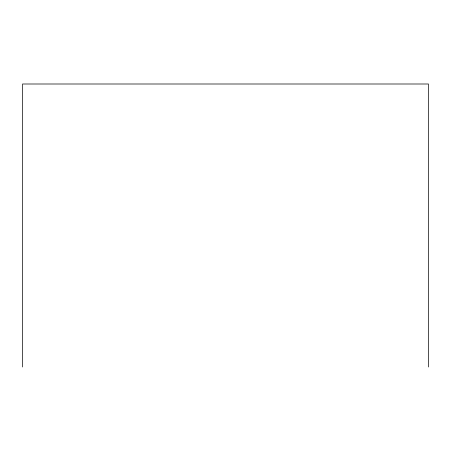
<?xml version="1.0" encoding="UTF-8"?>
<svg xmlns="http://www.w3.org/2000/svg" width="451" height="451" viewBox="0 0 451 451"><rect width="100%" height="100%" fill="white"/><g stroke="black" fill="none" stroke-linecap="round" stroke-linejoin="round"><path stroke-width="0.68" d="M428.45 367.001L428.45 83.999L22.55 83.999L22.55 367.001"/></g></svg>
